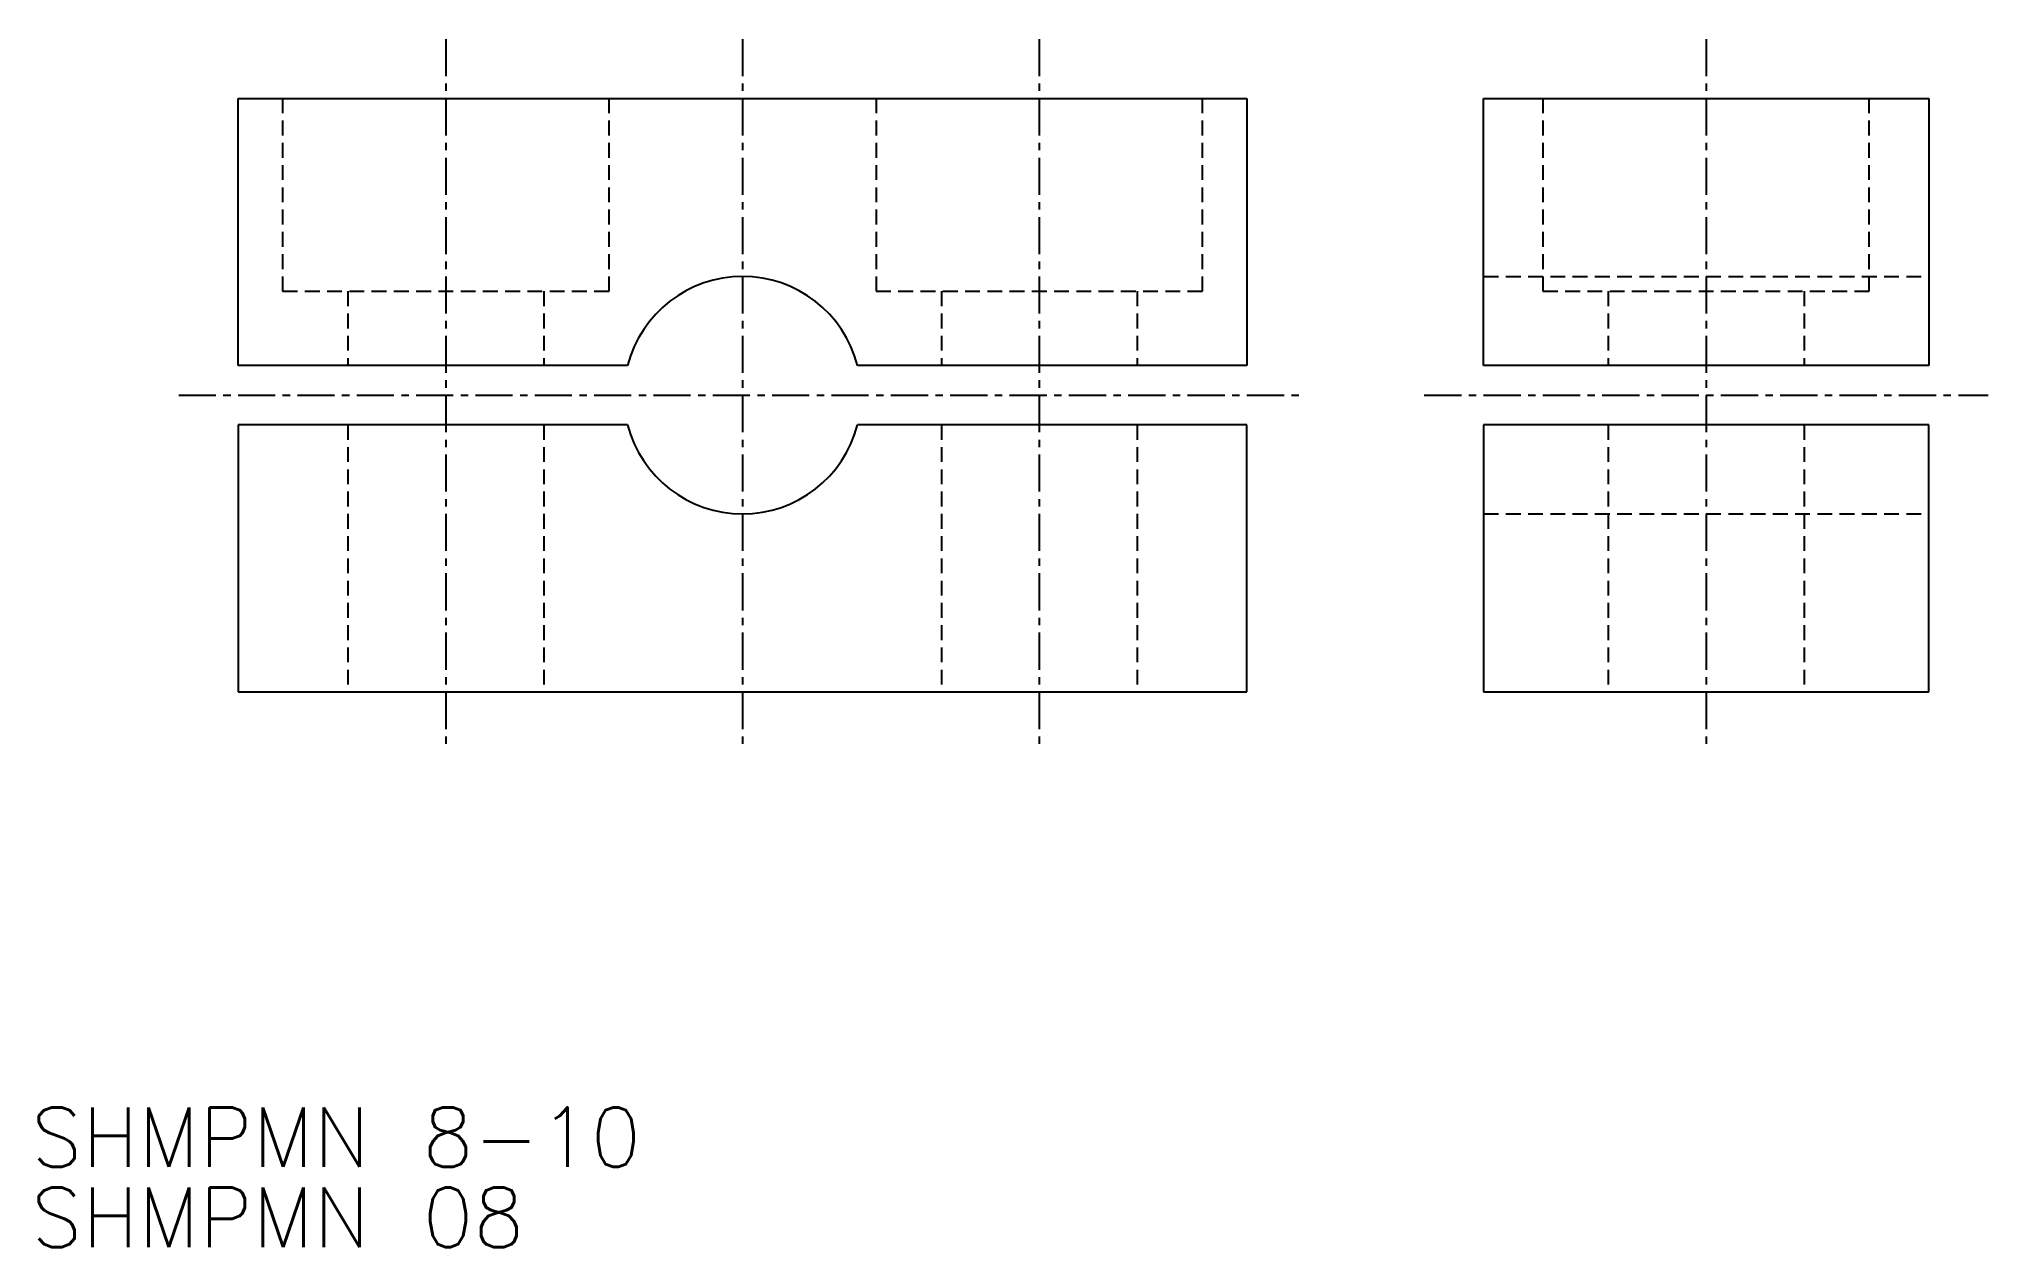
# Model space of a CAD drawing. Extents: x 379.8 to 445.5, y 81.9 to 122.6.
import ezdxf

# ---------------------------------------------------------------- set-up
doc = ezdxf.new("R2010")
doc.units = 0
doc.linetypes.add('CENTER', pattern=[2, 1.25, -0.25, 0.25, -0.25])
doc.linetypes.add('DASHED', pattern=[0.75, 0.5, -0.25])
doc.layers.get('0').update_dxf_attribs({"linetype": 'CONTINUOUS'})
doc.layers.add('CENTER', color=1, linetype='CENTER')
doc.styles.get("Standard").update_dxf_attribs({"font": 'txt.shx', "bigfont": 'extfont.shx'})

msp = doc.modelspace()

# ---------------------------------------------------------------- linework, layer by layer
at = {"color": 7, "linetype": 'CONTINUOUS'}
for p, q in [((386.484, 111.568), (386.484, 120.568)), ((386.484, 120.568), (420.484, 120.568)), ((420.484, 120.568), (420.484, 111.568)), ((428.459, 111.568), (428.459, 120.568)), ((428.459, 120.568), (443.459, 120.568)), ((443.459, 120.568), (443.459, 111.568)), ((399.611, 111.568), (386.484, 111.568)), ((420.484, 111.568), (407.357, 111.568)), ((443.459, 111.568), (428.459, 111.568)), ((399.611, 109.568), (386.484, 109.568)), ((386.484, 109.568), (386.484, 100.568)), ((420.484, 109.568), (407.357, 109.568)), ((420.484, 100.568), (420.484, 109.568)), ((428.459, 109.568), (428.459, 100.568)), ((443.459, 109.568), (428.459, 109.568)), ((443.459, 100.568), (443.459, 109.568)), ((386.484, 100.568), (420.484, 100.568)), ((428.459, 100.568), (443.459, 100.568))]:
    msp.add_line(p, q, dxfattribs=at)
at = {"color": 3, "linetype": 'DASHED'}
for p, q in [((387.984, 120.568), (387.984, 114.068)), ((398.984, 114.068), (398.984, 120.568)), ((407.984, 120.568), (407.984, 114.068)), ((418.984, 114.068), (418.984, 120.568)), ((430.459, 120.568), (430.459, 114.068)), ((441.459, 114.068), (441.459, 120.568)), ((428.459, 114.568), (443.459, 114.568)), ((387.984, 114.068), (398.984, 114.068)), ((390.184, 114.068), (390.184, 111.568)), ((396.784, 114.068), (396.784, 111.568)), ((407.984, 114.068), (418.984, 114.068)), ((410.184, 114.068), (410.184, 111.568)), ((416.784, 114.068), (416.784, 111.568)), ((430.459, 114.068), (441.459, 114.068)), ((432.659, 114.068), (432.659, 111.568)), ((439.259, 114.068), (439.259, 111.568)), ((390.184, 109.568), (390.184, 100.568)), ((396.784, 109.568), (396.784, 100.568)), ((410.184, 109.568), (410.184, 100.568)), ((416.784, 109.568), (416.784, 100.568)), ((432.659, 109.568), (432.659, 100.568)), ((439.259, 109.568), (439.259, 100.568)), ((428.459, 106.568), (443.459, 106.568))]:
    msp.add_line(p, q, dxfattribs=at)
at = {"color": 7, "linetype": 'CONTINUOUS'}
for start, end in [(14.47751, 165.52249), (194.47751, 345.52249)]:
    msp.add_arc((403.484, 110.568), 4, start, end, dxfattribs=at)
at = {"layer": 'CENTER', "color": 1, "linetype": 'CENTER'}
for p, q in [((393.484, 122.568), (393.484, 98.568)), ((403.484, 122.568), (403.484, 98.568)), ((413.484, 122.568), (413.484, 98.568)), ((435.959, 122.568), (435.959, 98.568)), ((384.484, 110.568), (422.484, 110.568)), ((426.459, 110.568), (445.459, 110.568))]:
    msp.add_line(p, q, dxfattribs=at)

# ---------------------------------------------------------------- texts
at = {"color": 7, "linetype": 'CONTINUOUS'}
for s, p in [('SHMPMN 8-10', (379.515, 84.569)), ('SHMPMN 08', (379.515, 81.868))]:
    msp.add_text(s, height=2, dxfattribs=at).set_placement(p)

doc.saveas('drawing.dxf')
